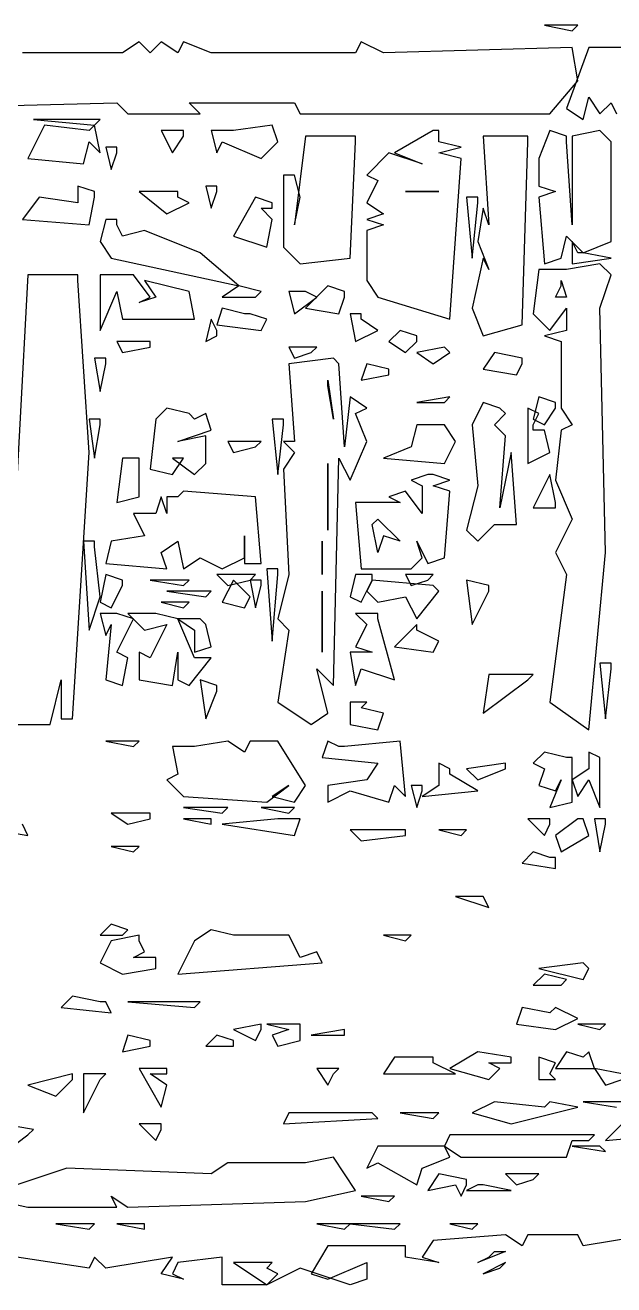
# Model space of a CAD drawing. Extents: x 1 to 798, y 2 to 577.
# Drawn here: x 124.5 to 230.5, y 2 to 229 of the extents above; entities that cross this region are included whole.
import ezdxf

# ---------------------------------------------------------------- set-up
doc = ezdxf.new("R2010")
doc.units = 0

msp = doc.modelspace()

# ---------------------------------------------------------------- linework, layer by layer
for p, q in [((224, 229), (218, 229)), ((218, 229), (223, 228)), ((224, 229), (218, 229)), ((218, 229), (223, 228)), ((223, 228), (224, 229)), ((223, 228), (224, 229)), ((145, 226), (142, 224)), ((145, 226), (142, 224)), ((147, 224), (145, 226)), ((147, 224), (145, 226)), ((149, 226), (147, 224)), ((149, 226), (147, 224)), ((152, 224), (149, 226)), ((152, 224), (149, 226)), ((153, 226), (152, 224)), ((153, 226), (152, 224)), ((158, 224), (153, 226)), ((158, 224), (153, 226)), ((185, 226), (184, 224)), ((185, 226), (184, 224)), ((189, 224), (185, 226)), ((189, 224), (185, 226)), ((223, 225), (189, 224)), ((223, 225), (189, 224)), ((226, 225), (222, 214)), ((226, 225), (222, 214)), ((224, 219), (223, 225)), ((224, 219), (223, 225)), ((309, 225), (226, 225)), ((309, 225), (226, 225)), ((142, 224), (124, 224)), ((142, 224), (124, 224)), ((184, 224), (158, 224)), ((184, 224), (158, 224)), ((219, 213), (224, 219)), ((219, 213), (224, 219)), ((225, 212), (226, 216)), ((225, 212), (226, 216)), ((226, 216), (228, 213)), ((226, 216), (228, 213)), ((102, 214), (141, 215)), ((102, 214), (141, 215)), ((141, 215), (143, 213)), ((141, 215), (143, 213)), ((156, 213), (154, 215)), ((154, 215), (173, 215)), ((156, 213), (154, 215)), ((154, 215), (173, 215)), ((173, 215), (174, 213)), ((173, 215), (174, 213)), ((222, 214), (225, 212)), ((222, 214), (225, 212)), ((228, 213), (230, 215)), ((228, 213), (230, 215)), ((230, 215), (231, 213)), ((230, 215), (231, 213)), ((138, 212), (126, 212)), ((126, 212), (137, 211)), ((138, 212), (126, 212)), ((126, 212), (137, 211)), ((137, 211), (138, 212)), ((137, 211), (138, 212)), ((143, 213), (156, 213)), ((143, 213), (156, 213)), ((174, 213), (219, 213)), ((174, 213), (219, 213)), ((128, 211), (125, 205)), ((128, 211), (125, 205)), ((136, 210), (128, 211)), ((136, 210), (128, 211)), ((137, 211), (136, 210)), ((137, 211), (136, 210)), ((138, 206), (137, 211)), ((138, 206), (137, 211)), ((153, 210), (149, 210)), ((149, 210), (151, 206)), ((153, 210), (149, 210)), ((149, 210), (151, 206)), ((151, 206), (153, 209)), ((151, 206), (153, 209)), ((153, 209), (153, 210)), ((153, 209), (153, 210)), ((161, 210), (158, 210)), ((158, 210), (159, 206)), ((161, 210), (158, 210)), ((158, 210), (159, 206)), ((162, 210), (161, 210)), ((162, 210), (161, 210)), ((169, 211), (162, 210)), ((169, 211), (162, 210)), ((170, 208), (169, 211)), ((170, 208), (169, 211)), ((175, 209), (173, 193)), ((175, 209), (173, 193)), ((184, 209), (175, 209)), ((184, 209), (175, 209)), ((184, 208), (184, 209)), ((184, 208), (184, 209)), ((198, 210), (191, 206)), ((198, 210), (191, 206)), ((199, 210), (198, 210)), ((199, 210), (198, 210)), ((199, 208), (199, 210)), ((199, 208), (199, 210)), ((215, 209), (207, 209)), ((207, 209), (208, 193)), ((215, 209), (207, 209)), ((207, 209), (208, 193)), ((215, 208), (215, 209)), ((215, 208), (215, 209)), ((219, 210), (217, 205)), ((219, 210), (217, 205)), ((222, 209), (219, 210)), ((222, 209), (219, 210)), ((222, 208), (222, 209)), ((222, 208), (222, 209)), ((228, 210), (223, 209)), ((228, 210), (223, 209)), ((223, 209), (223, 193)), ((223, 209), (223, 193)), ((230, 208), (228, 210)), ((230, 208), (228, 210)), ((135, 204), (136, 208)), ((135, 204), (136, 208)), ((136, 208), (138, 206)), ((136, 208), (138, 206)), ((141, 207), (139, 207)), ((139, 207), (140, 203)), ((141, 207), (139, 207)), ((139, 207), (140, 203)), ((141, 206), (141, 207)), ((141, 206), (141, 207)), ((159, 206), (160, 208)), ((159, 206), (160, 208)), ((160, 208), (167, 205)), ((160, 208), (167, 205)), ((167, 205), (170, 208)), ((167, 205), (170, 208)), ((183, 187), (184, 208)), ((183, 187), (184, 208)), ((203, 207), (199, 208)), ((203, 207), (199, 208)), ((199, 206), (203, 207)), ((199, 206), (203, 207)), ((214, 175), (215, 208)), ((214, 175), (215, 208)), ((223, 193), (222, 208)), ((223, 193), (222, 208)), ((230, 190), (230, 208)), ((230, 190), (230, 208)), ((125, 205), (135, 204)), ((125, 205), (135, 204)), ((140, 203), (141, 206)), ((140, 203), (141, 206)), ((190, 206), (186, 202)), ((190, 206), (186, 202)), ((196, 204), (190, 206)), ((196, 204), (190, 206)), ((191, 206), (196, 204)), ((191, 206), (196, 204)), ((203, 205), (199, 206)), ((203, 205), (199, 206)), ((201, 176), (203, 205)), ((201, 176), (203, 205)), ((217, 205), (217, 200)), ((217, 205), (217, 200)), ((137, 199), (134, 200)), ((134, 200), (134, 197)), ((137, 199), (134, 200)), ((134, 200), (134, 197)), ((159, 200), (157, 200)), ((157, 200), (158, 196)), ((159, 200), (157, 200)), ((157, 200), (158, 196)), ((159, 199), (159, 200)), ((159, 199), (159, 200)), ((173, 202), (171, 202)), ((171, 202), (171, 189)), ((173, 202), (171, 202)), ((171, 202), (171, 189)), ((174, 198), (173, 202)), ((174, 198), (173, 202)), ((186, 202), (188, 201)), ((186, 202), (188, 201)), ((188, 201), (186, 197)), ((188, 201), (186, 197)), ((217, 200), (220, 199)), ((217, 200), (220, 199)), ((127, 198), (124, 194)), ((127, 198), (124, 194)), ((134, 197), (127, 198)), ((134, 197), (127, 198)), ((136, 193), (137, 198)), ((136, 193), (137, 198)), ((137, 198), (137, 199)), ((137, 198), (137, 199)), ((152, 199), (145, 199)), ((145, 199), (150, 195)), ((152, 199), (145, 199)), ((145, 199), (150, 195)), ((152, 198), (152, 199)), ((152, 198), (152, 199)), ((154, 197), (152, 198)), ((154, 197), (152, 198)), ((158, 196), (159, 199)), ((158, 196), (159, 199)), ((166, 198), (162, 191)), ((166, 198), (162, 191)), ((169, 197), (166, 198)), ((169, 197), (166, 198)), ((173, 193), (174, 198)), ((173, 193), (174, 198)), ((193, 199), (199, 199)), ((194, 199), (193, 199)), ((193, 199), (199, 199)), ((194, 199), (193, 199)), ((199, 199), (194, 199)), ((199, 199), (194, 199)), ((206, 198), (204, 198)), ((204, 198), (205, 187)), ((206, 198), (204, 198)), ((204, 198), (205, 187)), ((206, 197), (206, 198)), ((206, 197), (206, 198)), ((220, 199), (217, 198)), ((220, 199), (217, 198)), ((217, 198), (218, 186)), ((217, 198), (218, 186)), ((150, 195), (154, 197)), ((150, 195), (154, 197)), ((169, 194), (167, 196)), ((167, 196), (169, 196)), ((169, 194), (167, 196)), ((167, 196), (169, 196)), ((169, 196), (169, 197)), ((169, 196), (169, 197)), ((186, 197), (189, 195)), ((186, 197), (189, 195)), ((205, 187), (206, 197)), ((205, 187), (206, 197)), ((207, 196), (206, 190)), ((207, 196), (206, 190)), ((208, 193), (207, 196)), ((208, 193), (207, 196)), ((124, 194), (136, 193)), ((124, 194), (136, 193)), ((139, 194), (138, 190)), ((139, 194), (138, 190)), ((141, 194), (139, 194)), ((141, 194), (139, 194)), ((141, 193), (141, 194)), ((141, 193), (141, 194)), ((142, 191), (141, 193)), ((142, 191), (141, 193)), ((168, 189), (169, 194)), ((168, 189), (169, 194)), ((189, 195), (186, 194)), ((189, 195), (186, 194)), ((186, 194), (189, 193)), ((186, 194), (189, 193)), ((189, 193), (186, 192)), ((189, 193), (186, 192)), ((146, 192), (142, 191)), ((146, 192), (142, 191)), ((156, 188), (146, 192)), ((156, 188), (146, 192)), ((162, 191), (168, 189)), ((162, 191), (168, 189)), ((186, 192), (186, 183)), ((186, 192), (186, 183)), ((221, 187), (222, 191)), ((221, 187), (222, 191)), ((222, 191), (225, 188)), ((222, 191), (225, 188)), ((138, 190), (140, 187)), ((138, 190), (140, 187)), ((171, 189), (174, 186)), ((171, 189), (174, 186)), ((206, 190), (208, 185)), ((206, 190), (208, 185)), ((224, 188), (223, 190)), ((223, 190), (223, 186)), ((224, 188), (223, 190)), ((223, 190), (223, 186)), ((225, 188), (230, 190)), ((225, 188), (230, 190)), ((140, 187), (163, 182)), ((140, 187), (163, 182)), ((163, 182), (156, 188)), ((163, 182), (156, 188)), ((174, 186), (183, 187)), ((174, 186), (183, 187)), ((207, 187), (205, 178)), ((207, 187), (205, 178)), ((208, 185), (207, 187)), ((208, 185), (207, 187)), ((218, 186), (221, 187)), ((218, 186), (221, 187)), ((223, 186), (230, 187)), ((223, 186), (230, 187)), ((225, 188), (224, 188)), ((225, 188), (224, 188)), ((230, 187), (225, 188)), ((230, 187), (225, 188)), ((125, 184), (122, 128)), ((125, 184), (122, 128)), ((134, 184), (125, 184)), ((134, 184), (125, 184)), ((134, 183), (134, 184)), ((134, 183), (134, 184)), ((143, 184), (138, 184)), ((138, 184), (138, 174)), ((143, 184), (138, 184)), ((138, 184), (138, 174)), ((144, 184), (143, 184)), ((144, 184), (143, 184)), ((147, 180), (144, 184)), ((147, 180), (144, 184)), ((217, 185), (216, 177)), ((217, 185), (216, 177)), ((221, 185), (217, 185)), ((221, 185), (217, 185)), ((222, 185), (221, 185)), ((222, 185), (221, 185)), ((228, 186), (222, 185)), ((228, 186), (222, 185)), ((230, 184), (228, 186)), ((230, 184), (228, 186)), ((228, 178), (230, 184)), ((228, 178), (230, 184)), ((136, 152), (134, 183)), ((136, 152), (134, 183)), ((154, 181), (146, 183)), ((146, 183), (148, 180)), ((154, 181), (146, 183)), ((146, 183), (148, 180)), ((163, 182), (160, 180)), ((163, 182), (160, 180)), ((167, 181), (163, 182)), ((167, 181), (163, 182)), ((179, 182), (175, 178)), ((179, 182), (175, 178)), ((182, 181), (179, 182)), ((182, 181), (179, 182)), ((186, 183), (188, 180)), ((186, 183), (188, 180)), ((220, 180), (221, 182)), ((220, 180), (221, 182)), ((221, 183), (222, 180)), ((221, 182), (221, 183)), ((221, 183), (222, 180)), ((221, 182), (221, 183)), ((138, 174), (141, 181)), ((138, 174), (141, 181)), ((141, 181), (142, 176)), ((141, 181), (142, 176)), ((148, 180), (145, 179)), ((145, 179), (147, 180)), ((148, 180), (145, 179)), ((145, 179), (147, 180)), ((155, 176), (154, 181)), ((155, 176), (154, 181)), ((160, 180), (166, 180)), ((160, 180), (166, 180)), ((166, 180), (167, 181)), ((166, 180), (167, 181)), ((174, 181), (172, 181)), ((172, 181), (173, 177)), ((174, 181), (172, 181)), ((172, 181), (173, 177)), ((173, 177), (177, 180)), ((173, 177), (177, 180)), ((175, 181), (174, 181)), ((175, 181), (174, 181)), ((177, 180), (175, 181)), ((177, 180), (175, 181)), ((181, 177), (182, 180)), ((181, 177), (182, 180)), ((182, 180), (182, 181)), ((182, 180), (182, 181)), ((188, 180), (201, 176)), ((188, 180), (201, 176)), ((222, 180), (220, 180)), ((222, 180), (220, 180)), ((160, 178), (159, 175)), ((160, 178), (159, 175)), ((164, 177), (160, 178)), ((164, 177), (160, 178)), ((175, 178), (181, 177)), ((175, 178), (181, 177)), ((205, 178), (207, 173)), ((205, 178), (207, 173)), ((219, 174), (222, 178)), ((219, 174), (222, 178)), ((222, 178), (222, 174)), ((222, 178), (222, 174)), ((229, 134), (228, 178)), ((229, 134), (228, 178)), ((142, 176), (155, 176)), ((142, 176), (155, 176)), ((158, 176), (157, 172)), ((158, 176), (157, 172)), ((159, 174), (158, 176)), ((159, 174), (158, 176)), ((159, 175), (167, 174)), ((159, 175), (167, 174)), ((165, 177), (164, 177)), ((165, 177), (164, 177)), ((168, 176), (165, 177)), ((168, 176), (165, 177)), ((167, 174), (168, 176)), ((167, 174), (168, 176)), ((185, 177), (183, 177)), ((183, 177), (184, 172)), ((185, 177), (183, 177)), ((183, 177), (184, 172)), ((185, 176), (185, 177)), ((185, 176), (185, 177)), ((188, 174), (185, 176)), ((188, 174), (185, 176)), ((207, 173), (214, 175)), ((207, 173), (214, 175)), ((216, 177), (219, 174)), ((216, 177), (219, 174)), ((157, 172), (159, 173)), ((157, 172), (159, 173)), ((159, 173), (159, 174)), ((159, 173), (159, 174)), ((184, 172), (188, 174)), ((184, 172), (188, 174)), ((192, 174), (190, 172)), ((192, 174), (190, 172)), ((195, 173), (192, 174)), ((195, 173), (192, 174)), ((195, 172), (195, 173)), ((195, 172), (195, 173)), ((222, 174), (218, 173)), ((222, 174), (218, 173)), ((218, 173), (221, 172)), ((218, 173), (221, 172)), ((147, 172), (141, 172)), ((141, 172), (142, 170)), ((147, 172), (141, 172)), ((141, 172), (142, 170)), ((142, 170), (147, 171)), ((142, 170), (147, 171)), ((147, 171), (147, 172)), ((147, 171), (147, 172)), ((177, 171), (172, 171)), ((172, 171), (173, 169)), ((177, 171), (172, 171)), ((172, 171), (173, 169)), ((176, 170), (177, 171)), ((176, 170), (177, 171)), ((190, 172), (193, 170)), ((190, 172), (193, 170)), ((193, 170), (195, 172)), ((193, 170), (195, 172)), ((200, 171), (195, 170)), ((200, 171), (195, 170)), ((201, 170), (200, 171)), ((201, 170), (200, 171)), ((221, 172), (221, 160)), ((221, 172), (221, 160)), ((139, 169), (137, 169)), ((137, 169), (138, 163)), ((139, 169), (137, 169)), ((137, 169), (138, 163)), ((138, 163), (139, 168)), ((138, 163), (139, 168)), ((139, 168), (139, 169)), ((139, 168), (139, 169)), ((180, 169), (172, 168)), ((180, 169), (172, 168)), ((172, 168), (173, 154)), ((172, 168), (173, 154)), ((173, 169), (176, 170)), ((173, 169), (176, 170)), ((181, 168), (180, 169)), ((181, 168), (180, 169)), ((182, 153), (181, 168)), ((182, 153), (181, 168)), ((186, 168), (185, 165)), ((186, 168), (185, 165)), ((190, 167), (186, 168)), ((190, 167), (186, 168)), ((195, 170), (198, 168)), ((195, 170), (198, 168)), ((198, 168), (201, 170)), ((198, 168), (201, 170)), ((209, 170), (207, 167)), ((209, 170), (207, 167)), ((214, 169), (209, 170)), ((214, 169), (209, 170)), ((213, 166), (214, 168)), ((213, 166), (214, 168)), ((214, 168), (214, 169)), ((214, 168), (214, 169)), ((185, 165), (190, 166)), ((185, 165), (190, 166)), ((190, 166), (190, 167)), ((190, 166), (190, 167)), ((207, 167), (213, 166)), ((207, 167), (213, 166)), ((179, 165), (180, 158)), ((179, 164), (179, 165)), ((179, 165), (180, 158)), ((179, 164), (179, 165)), ((180, 158), (179, 164)), ((180, 158), (179, 164)), ((183, 162), (182, 153)), ((183, 162), (182, 153)), ((186, 160), (183, 162)), ((186, 160), (183, 162)), ((201, 162), (195, 161)), ((201, 162), (195, 161)), ((200, 161), (201, 162)), ((200, 161), (201, 162)), ((217, 162), (216, 158)), ((217, 162), (216, 158)), ((220, 161), (217, 162)), ((220, 161), (217, 162)), ((150, 160), (148, 158)), ((150, 160), (148, 158)), ((154, 159), (150, 160)), ((154, 159), (150, 160)), ((155, 158), (154, 159)), ((155, 158), (154, 159)), ((157, 159), (155, 158)), ((157, 159), (155, 158)), ((158, 156), (157, 159)), ((158, 156), (157, 159)), ((184, 159), (186, 160)), ((184, 159), (186, 160)), ((186, 154), (184, 159)), ((186, 154), (184, 159)), ((195, 161), (200, 161)), ((195, 161), (200, 161)), ((207, 161), (205, 157)), ((207, 161), (205, 157)), ((210, 160), (207, 161)), ((210, 160), (207, 161)), ((209, 157), (211, 159)), ((209, 157), (211, 159)), ((211, 159), (210, 160)), ((211, 159), (210, 160)), ((217, 159), (215, 160)), ((215, 160), (215, 150)), ((217, 159), (215, 160)), ((215, 160), (215, 150)), ((216, 157), (217, 159)), ((216, 157), (217, 159)), ((218, 157), (220, 160)), ((218, 157), (220, 160)), ((220, 160), (220, 161)), ((220, 160), (220, 161)), ((221, 160), (223, 157)), ((221, 160), (223, 157)), ((138, 158), (136, 158)), ((136, 158), (137, 151)), ((138, 158), (136, 158)), ((136, 158), (137, 151)), ((137, 151), (138, 157)), ((137, 151), (138, 157)), ((138, 157), (138, 158)), ((138, 157), (138, 158)), ((148, 158), (147, 149)), ((148, 158), (147, 149)), ((171, 158), (169, 158)), ((169, 158), (170, 148)), ((171, 158), (169, 158)), ((169, 158), (170, 148)), ((170, 148), (171, 157)), ((170, 148), (171, 157)), ((171, 157), (171, 158)), ((171, 157), (171, 158)), ((195, 157), (194, 153)), ((195, 157), (194, 153)), ((199, 157), (195, 157)), ((199, 157), (195, 157)), ((200, 157), (199, 157)), ((200, 157), (199, 157)), ((202, 154), (200, 157)), ((202, 154), (200, 157)), ((205, 157), (206, 146)), ((205, 157), (206, 146)), ((211, 155), (209, 157)), ((211, 155), (209, 157)), ((216, 158), (218, 157)), ((216, 158), (218, 157)), ((216, 156), (216, 157)), ((216, 156), (216, 157)), ((223, 157), (221, 156)), ((223, 157), (221, 156)), ((152, 154), (158, 156)), ((152, 154), (158, 156)), ((157, 155), (152, 154)), ((157, 155), (152, 154)), ((157, 150), (157, 155)), ((157, 150), (157, 155)), ((210, 142), (211, 155)), ((210, 142), (211, 155)), ((218, 156), (216, 156)), ((218, 156), (216, 156)), ((219, 152), (218, 156)), ((219, 152), (218, 156)), ((221, 156), (220, 147)), ((221, 156), (220, 147)), ((167, 154), (161, 154)), ((161, 154), (162, 152)), ((167, 154), (161, 154)), ((161, 154), (162, 152)), ((162, 152), (166, 153)), ((162, 152), (166, 153)), ((166, 153), (167, 154)), ((166, 153), (167, 154)), ((173, 154), (171, 154)), ((171, 154), (173, 152)), ((173, 154), (171, 154)), ((171, 154), (173, 152)), ((183, 147), (186, 154)), ((183, 147), (186, 154)), ((194, 153), (189, 151)), ((194, 153), (189, 151)), ((200, 150), (202, 154)), ((200, 150), (202, 154)), ((133, 104), (136, 152)), ((133, 104), (136, 152)), ((142, 151), (141, 143)), ((142, 151), (141, 143)), ((145, 151), (142, 151)), ((145, 151), (142, 151)), ((145, 150), (145, 151)), ((145, 150), (145, 151)), ((145, 144), (145, 150)), ((145, 144), (145, 150)), ((151, 148), (153, 151)), ((153, 151), (151, 151)), ((151, 151), (155, 148)), ((151, 148), (153, 151)), ((153, 151), (151, 151)), ((151, 151), (155, 148)), ((155, 148), (157, 150)), ((155, 148), (157, 150)), ((173, 152), (171, 149)), ((173, 152), (171, 149)), ((179, 150), (179, 138)), ((179, 149), (179, 150)), ((179, 150), (179, 138)), ((179, 149), (179, 150)), ((180, 110), (181, 151)), ((180, 110), (181, 151)), ((181, 151), (183, 147)), ((181, 151), (183, 147)), ((189, 151), (200, 150)), ((189, 151), (200, 150)), ((212, 152), (210, 142)), ((212, 152), (210, 142)), ((213, 139), (212, 152)), ((213, 139), (212, 152)), ((215, 150), (219, 152)), ((215, 150), (219, 152)), ((147, 149), (151, 148)), ((147, 149), (151, 148)), ((171, 149), (172, 130)), ((171, 149), (172, 130)), ((179, 138), (179, 149)), ((179, 138), (179, 149)), ((197, 148), (194, 147)), ((197, 148), (194, 147)), ((198, 148), (197, 148)), ((198, 148), (197, 148)), ((201, 147), (198, 148)), ((201, 147), (198, 148)), ((219, 148), (216, 142)), ((219, 148), (216, 142)), ((220, 143), (219, 148)), ((220, 143), (219, 148)), ((194, 147), (196, 146)), ((194, 147), (196, 146)), ((196, 146), (196, 141)), ((196, 146), (196, 141)), ((198, 146), (201, 147)), ((198, 146), (201, 147)), ((201, 145), (198, 146)), ((201, 145), (198, 146)), ((206, 146), (204, 138)), ((206, 146), (204, 138)), ((220, 147), (223, 140)), ((220, 147), (223, 140)), ((141, 143), (145, 144)), ((141, 143), (145, 144)), ((149, 144), (148, 141)), ((149, 144), (148, 141)), ((150, 141), (149, 144)), ((150, 141), (149, 144)), ((152, 144), (150, 144)), ((150, 144), (150, 141)), ((152, 144), (150, 144)), ((150, 144), (150, 141)), ((153, 145), (152, 144)), ((153, 145), (152, 144)), ((166, 144), (153, 145)), ((166, 144), (153, 145)), ((167, 132), (166, 144)), ((167, 132), (166, 144)), ((193, 145), (190, 144)), ((193, 145), (190, 144)), ((190, 144), (192, 143)), ((190, 144), (192, 143)), ((196, 141), (193, 145)), ((196, 141), (193, 145)), ((200, 133), (201, 145)), ((200, 133), (201, 145)), ((148, 141), (144, 141)), ((144, 141), (146, 137)), ((148, 141), (144, 141)), ((144, 141), (146, 137)), ((192, 143), (184, 143)), ((184, 143), (185, 131)), ((192, 143), (184, 143)), ((184, 143), (185, 131)), ((216, 142), (220, 142)), ((216, 142), (220, 142)), ((220, 142), (220, 143)), ((220, 142), (220, 143)), ((187, 139), (188, 140)), ((187, 139), (188, 140)), ((188, 134), (187, 139)), ((188, 134), (187, 139)), ((188, 140), (192, 136)), ((188, 140), (192, 136)), ((206, 136), (209, 139)), ((206, 136), (209, 139)), ((209, 139), (213, 139)), ((209, 139), (213, 139)), ((223, 140), (220, 134)), ((223, 140), (220, 134)), ((146, 137), (140, 136)), ((146, 137), (140, 136)), ((164, 133), (164, 137)), ((164, 137), (164, 132)), ((164, 133), (164, 137)), ((164, 137), (164, 132)), ((189, 137), (188, 134)), ((189, 137), (188, 134)), ((192, 136), (189, 137)), ((192, 136), (189, 137)), ((204, 138), (206, 136)), ((204, 138), (206, 136)), ((137, 136), (135, 136)), ((135, 136), (136, 120)), ((137, 136), (135, 136)), ((135, 136), (136, 120)), ((137, 135), (137, 136)), ((137, 135), (137, 136)), ((138, 126), (137, 135)), ((138, 126), (137, 135)), ((140, 136), (139, 132)), ((140, 136), (139, 132)), ((149, 134), (152, 136)), ((149, 134), (152, 136)), ((150, 131), (149, 134)), ((150, 131), (149, 134)), ((152, 136), (153, 131)), ((152, 136), (153, 131)), ((178, 136), (178, 130)), ((178, 135), (178, 136)), ((178, 136), (178, 130)), ((178, 135), (178, 136)), ((178, 130), (178, 135)), ((178, 130), (178, 135)), ((196, 133), (195, 136)), ((195, 136), (197, 132)), ((196, 133), (195, 136)), ((195, 136), (197, 132)), ((220, 134), (222, 130)), ((220, 134), (222, 130)), ((226, 102), (229, 134)), ((226, 102), (229, 134)), ((139, 132), (150, 131)), ((139, 132), (150, 131)), ((153, 131), (156, 133)), ((153, 131), (156, 133)), ((156, 133), (160, 131)), ((156, 133), (160, 131)), ((160, 131), (164, 133)), ((160, 131), (164, 133)), ((164, 132), (167, 132)), ((164, 132), (167, 132)), ((194, 131), (196, 133)), ((194, 131), (196, 133)), ((197, 132), (200, 133)), ((197, 132), (200, 133)), ((139, 130), (138, 125)), ((139, 130), (138, 125)), ((142, 129), (139, 130)), ((142, 129), (139, 130)), ((166, 130), (159, 130)), ((159, 130), (161, 128)), ((166, 130), (159, 130)), ((159, 130), (161, 128)), ((165, 129), (166, 130)), ((165, 129), (166, 130)), ((170, 131), (168, 131)), ((168, 131), (169, 118)), ((170, 131), (168, 131)), ((168, 131), (169, 118)), ((169, 118), (170, 130)), ((169, 118), (170, 130)), ((170, 130), (170, 131)), ((170, 130), (170, 131)), ((172, 130), (170, 122)), ((172, 130), (170, 122)), ((184, 130), (183, 126)), ((184, 130), (183, 126)), ((187, 130), (184, 130)), ((187, 130), (184, 130)), ((185, 131), (194, 131)), ((185, 131), (194, 131)), ((187, 129), (187, 130)), ((187, 129), (187, 130)), ((198, 130), (193, 130)), ((193, 130), (194, 128)), ((198, 130), (193, 130)), ((193, 130), (194, 128)), ((197, 129), (198, 130)), ((197, 129), (198, 130)), ((222, 130), (219, 107)), ((222, 130), (219, 107)), ((140, 124), (142, 128)), ((140, 124), (142, 128)), ((142, 128), (142, 129)), ((142, 128), (142, 129)), ((154, 129), (147, 129)), ((147, 129), (153, 128)), ((154, 129), (147, 129)), ((147, 129), (153, 128)), ((153, 128), (154, 129)), ((153, 128), (154, 129)), ((162, 129), (160, 125)), ((162, 129), (160, 125)), ((161, 128), (165, 129)), ((161, 128), (165, 129)), ((164, 127), (162, 129)), ((164, 127), (162, 129)), ((167, 129), (165, 129)), ((165, 129), (166, 124)), ((167, 129), (165, 129)), ((165, 129), (166, 124)), ((166, 124), (167, 128)), ((166, 124), (167, 128)), ((167, 128), (167, 129)), ((167, 128), (167, 129)), ((185, 125), (187, 129)), ((185, 125), (187, 129)), ((187, 129), (186, 127)), ((187, 129), (186, 127)), ((198, 128), (187, 129)), ((198, 128), (187, 129)), ((194, 128), (197, 129)), ((194, 128), (197, 129)), ((199, 127), (198, 128)), ((199, 127), (198, 128)), ((208, 128), (204, 129)), ((204, 129), (205, 121)), ((208, 128), (204, 129)), ((204, 129), (205, 121)), ((208, 127), (208, 128)), ((208, 127), (208, 128)), ((136, 120), (138, 126)), ((136, 120), (138, 126)), ((138, 125), (140, 124)), ((138, 125), (140, 124)), ((154, 125), (149, 125)), ((149, 125), (153, 124)), ((154, 125), (149, 125)), ((149, 125), (153, 124)), ((158, 127), (150, 127)), ((150, 127), (157, 126)), ((158, 127), (150, 127)), ((150, 127), (157, 126)), ((153, 124), (154, 125)), ((153, 124), (154, 125)), ((157, 126), (158, 127)), ((157, 126), (158, 127)), ((160, 125), (164, 124)), ((160, 125), (164, 124)), ((165, 126), (164, 127)), ((165, 126), (164, 127)), ((164, 124), (165, 126)), ((164, 124), (165, 126)), ((178, 127), (178, 116)), ((178, 126), (178, 127)), ((178, 127), (178, 116)), ((178, 126), (178, 127)), ((178, 116), (178, 126)), ((178, 116), (178, 126)), ((183, 126), (185, 125)), ((183, 126), (185, 125)), ((186, 127), (188, 125)), ((186, 127), (188, 125)), ((188, 125), (193, 126)), ((188, 125), (193, 126)), ((193, 126), (195, 122)), ((193, 126), (195, 122)), ((195, 122), (199, 127)), ((195, 122), (199, 127)), ((205, 121), (208, 127)), ((205, 121), (208, 127)), ((140, 123), (138, 123)), ((138, 123), (139, 119)), ((140, 123), (138, 123)), ((138, 123), (139, 119)), ((141, 123), (140, 123)), ((141, 123), (140, 123)), ((144, 122), (141, 123)), ((144, 122), (141, 123)), ((147, 123), (143, 123)), ((143, 123), (146, 120)), ((147, 123), (143, 123)), ((143, 123), (146, 120)), ((148, 123), (147, 123)), ((148, 123), (147, 123)), ((152, 122), (148, 123)), ((152, 122), (148, 123)), ((188, 123), (184, 123)), ((184, 123), (186, 121)), ((188, 123), (184, 123)), ((184, 123), (186, 121)), ((188, 122), (188, 123)), ((188, 122), (188, 123)), ((139, 119), (140, 121)), ((140, 121), (139, 111)), ((139, 119), (140, 121)), ((140, 121), (139, 111)), ((141, 116), (144, 122)), ((141, 116), (144, 122)), ((146, 120), (150, 121)), ((146, 120), (150, 121)), ((150, 121), (147, 115)), ((150, 121), (147, 115)), ((155, 115), (152, 122)), ((156, 122), (152, 122)), ((152, 122), (155, 120)), ((155, 115), (152, 122)), ((156, 122), (152, 122)), ((152, 122), (155, 120)), ((157, 121), (156, 122)), ((157, 121), (156, 122)), ((158, 117), (157, 121)), ((158, 117), (157, 121)), ((170, 122), (172, 120)), ((170, 122), (172, 120)), ((186, 121), (184, 117)), ((186, 121), (184, 117)), ((191, 111), (188, 122)), ((191, 111), (188, 122)), ((195, 121), (191, 117)), ((195, 121), (191, 117)), ((195, 120), (195, 121)), ((195, 120), (195, 121)), ((155, 120), (155, 116)), ((155, 120), (155, 116)), ((172, 120), (170, 107)), ((172, 120), (170, 107)), ((199, 118), (195, 120)), ((199, 118), (195, 120)), ((143, 115), (141, 116)), ((143, 115), (141, 116)), ((147, 115), (145, 116)), ((145, 116), (145, 111)), ((147, 115), (145, 116)), ((145, 116), (145, 111)), ((151, 110), (152, 116)), ((151, 110), (152, 116)), ((152, 116), (152, 111)), ((152, 116), (152, 111)), ((155, 116), (158, 117)), ((155, 116), (158, 117)), ((187, 116), (183, 116)), ((183, 116), (184, 110)), ((187, 116), (183, 116)), ((183, 116), (184, 110)), ((184, 117), (187, 116)), ((184, 117), (187, 116)), ((191, 117), (198, 116)), ((191, 117), (198, 116)), ((198, 116), (199, 118)), ((198, 116), (199, 118)), ((142, 110), (143, 115)), ((142, 110), (143, 115)), ((154, 110), (158, 115)), ((154, 110), (158, 115)), ((158, 115), (155, 115)), ((158, 115), (155, 115)), ((230, 114), (228, 114)), ((228, 114), (229, 104)), ((230, 114), (228, 114)), ((228, 114), (229, 104)), ((230, 113), (230, 114)), ((230, 113), (230, 114)), ((179, 105), (177, 113)), ((177, 113), (180, 110)), ((179, 105), (177, 113)), ((177, 113), (180, 110)), ((184, 110), (185, 113)), ((184, 110), (185, 113)), ((185, 113), (191, 111)), ((185, 113), (191, 111)), ((208, 112), (207, 105)), ((208, 112), (207, 105)), ((216, 112), (208, 112)), ((216, 112), (208, 112)), ((215, 111), (216, 112)), ((215, 111), (216, 112)), ((229, 104), (230, 113)), ((229, 104), (230, 113)), ((129, 103), (131, 111)), ((129, 103), (131, 111)), ((131, 111), (131, 104)), ((131, 111), (131, 104)), ((139, 111), (142, 110)), ((139, 111), (142, 110)), ((145, 111), (151, 110)), ((145, 111), (151, 110)), ((152, 111), (154, 110)), ((152, 111), (154, 110)), ((159, 110), (156, 111)), ((156, 111), (157, 104)), ((159, 110), (156, 111)), ((156, 111), (157, 104)), ((157, 104), (159, 109)), ((157, 104), (159, 109)), ((159, 109), (159, 110)), ((159, 109), (159, 110)), ((207, 105), (215, 111)), ((207, 105), (215, 111)), ((170, 107), (176, 103)), ((170, 107), (176, 103)), ((186, 107), (183, 107)), ((183, 107), (183, 103)), ((186, 107), (183, 107)), ((183, 107), (183, 103)), ((185, 106), (186, 107)), ((185, 106), (186, 107)), ((219, 107), (226, 102)), ((219, 107), (226, 102)), ((176, 103), (179, 105)), ((176, 103), (179, 105)), ((189, 105), (185, 106)), ((189, 105), (185, 106)), ((188, 102), (189, 105)), ((188, 102), (189, 105)), ((120, 103), (129, 103)), ((120, 103), (129, 103)), ((131, 104), (133, 104)), ((131, 104), (133, 104)), ((183, 103), (188, 102)), ((183, 103), (188, 102)), ((145, 100), (139, 100)), ((139, 100), (144, 99)), ((145, 100), (139, 100)), ((139, 100), (144, 99)), ((144, 99), (145, 100)), ((144, 99), (145, 100)), ((161, 100), (155, 99)), ((161, 100), (155, 99)), ((164, 98), (161, 100)), ((164, 98), (161, 100)), ((165, 100), (164, 98)), ((165, 100), (164, 98)), ((170, 100), (165, 100)), ((170, 100), (165, 100)), ((175, 92), (170, 100)), ((175, 92), (170, 100)), ((179, 100), (178, 97)), ((179, 100), (178, 97)), ((181, 99), (179, 100)), ((181, 99), (179, 100)), ((192, 100), (182, 99)), ((192, 100), (182, 99)), ((193, 90), (192, 100)), ((193, 90), (192, 100)), ((154, 99), (151, 99)), ((151, 99), (152, 94)), ((154, 99), (151, 99)), ((151, 99), (152, 94)), ((155, 99), (154, 99)), ((155, 99), (154, 99)), ((182, 99), (181, 99)), ((182, 99), (181, 99)), ((218, 98), (216, 96)), ((218, 98), (216, 96)), ((222, 97), (218, 98)), ((222, 97), (218, 98)), ((228, 97), (226, 98)), ((226, 98), (226, 95)), ((228, 97), (226, 98)), ((226, 98), (226, 95)), ((178, 97), (188, 96)), ((178, 97), (188, 96)), ((188, 96), (186, 93)), ((188, 96), (186, 93)), ((201, 95), (199, 96)), ((199, 96), (199, 92)), ((201, 95), (199, 96)), ((199, 96), (199, 92)), ((211, 96), (204, 95)), ((211, 96), (204, 95)), ((211, 95), (211, 96)), ((211, 95), (211, 96)), ((216, 96), (218, 95)), ((216, 96), (218, 95)), ((223, 97), (222, 97)), ((223, 97), (222, 97)), ((223, 89), (223, 97)), ((223, 89), (223, 97)), ((228, 96), (228, 97)), ((228, 96), (228, 97)), ((228, 88), (228, 96)), ((228, 88), (228, 96)), ((152, 94), (150, 93)), ((152, 94), (150, 93)), ((201, 94), (201, 95)), ((201, 94), (201, 95)), ((206, 91), (201, 94)), ((206, 91), (201, 94)), ((204, 95), (206, 93)), ((204, 95), (206, 93)), ((206, 93), (211, 95)), ((206, 93), (211, 95)), ((218, 95), (217, 92)), ((218, 95), (217, 92)), ((226, 95), (223, 93)), ((226, 95), (223, 93)), ((150, 93), (153, 90)), ((150, 93), (153, 90)), ((168, 89), (172, 92)), ((168, 89), (172, 92)), ((172, 92), (169, 90)), ((172, 92), (169, 90)), ((173, 89), (175, 92)), ((173, 89), (175, 92)), ((186, 93), (179, 92)), ((186, 93), (179, 92)), ((179, 92), (179, 89)), ((179, 92), (179, 89)), ((179, 89), (183, 91)), ((179, 89), (183, 91)), ((183, 91), (190, 89)), ((183, 91), (190, 89)), ((190, 89), (191, 92)), ((190, 89), (191, 92)), ((191, 92), (193, 90)), ((191, 92), (193, 90)), ((196, 92), (194, 92)), ((194, 92), (195, 88)), ((196, 92), (194, 92)), ((194, 92), (195, 88)), ((195, 88), (196, 91)), ((195, 88), (196, 91)), ((199, 92), (196, 90)), ((196, 91), (196, 92)), ((199, 92), (196, 90)), ((196, 91), (196, 92)), ((196, 90), (206, 91)), ((196, 90), (206, 91)), ((217, 92), (220, 91)), ((217, 92), (220, 91)), ((221, 93), (219, 88)), ((221, 93), (219, 88)), ((220, 91), (221, 93)), ((220, 91), (221, 93)), ((223, 93), (224, 90)), ((223, 93), (224, 90)), ((224, 90), (226, 93)), ((224, 90), (226, 93)), ((226, 93), (228, 88)), ((226, 93), (228, 88)), ((153, 90), (168, 89)), ((153, 90), (168, 89)), ((169, 90), (173, 89)), ((169, 90), (173, 89)), ((219, 88), (223, 89)), ((219, 88), (223, 89)), ((147, 87), (140, 87)), ((140, 87), (143, 85)), ((147, 87), (140, 87)), ((140, 87), (143, 85)), ((147, 86), (147, 87)), ((147, 86), (147, 87)), ((161, 88), (153, 88)), ((153, 88), (160, 87)), ((161, 88), (153, 88)), ((153, 88), (160, 87)), ((160, 87), (161, 88)), ((160, 87), (161, 88)), ((173, 88), (167, 88)), ((167, 88), (172, 87)), ((173, 88), (167, 88)), ((167, 88), (172, 87)), ((172, 87), (173, 88)), ((172, 87), (173, 88)), ((119, 84), (125, 83)), ((119, 84), (125, 83)), ((125, 83), (124, 85)), ((125, 83), (124, 85)), ((143, 85), (147, 86)), ((143, 85), (147, 86)), ((158, 86), (153, 86)), ((153, 86), (158, 85)), ((158, 86), (153, 86)), ((153, 86), (158, 85)), ((158, 85), (158, 86)), ((158, 85), (158, 86)), ((170, 86), (160, 85)), ((170, 86), (160, 85)), ((160, 85), (173, 83)), ((160, 85), (173, 83)), ((171, 86), (170, 86)), ((171, 86), (170, 86)), ((174, 86), (171, 86)), ((174, 86), (171, 86)), ((173, 83), (174, 86)), ((173, 83), (174, 86)), ((193, 84), (183, 84)), ((183, 84), (185, 82)), ((193, 84), (183, 84)), ((183, 84), (185, 82)), ((193, 83), (193, 84)), ((193, 83), (193, 84)), ((204, 84), (199, 84)), ((199, 84), (203, 83)), ((204, 84), (199, 84)), ((199, 84), (203, 83)), ((203, 83), (204, 84)), ((203, 83), (204, 84)), ((219, 86), (215, 86)), ((215, 86), (218, 83)), ((219, 86), (215, 86)), ((215, 86), (218, 83)), ((218, 83), (219, 85)), ((218, 83), (219, 85)), ((219, 85), (219, 86)), ((219, 85), (219, 86)), ((224, 86), (220, 83)), ((224, 86), (220, 83)), ((225, 86), (224, 86)), ((225, 86), (224, 86)), ((226, 83), (225, 86)), ((226, 83), (225, 86)), ((229, 86), (227, 86)), ((227, 86), (228, 80)), ((229, 86), (227, 86)), ((227, 86), (228, 80)), ((228, 80), (229, 85)), ((228, 80), (229, 85)), ((229, 85), (229, 86)), ((229, 85), (229, 86)), ((185, 82), (193, 83)), ((185, 82), (193, 83)), ((220, 83), (221, 80)), ((220, 83), (221, 80)), ((221, 80), (226, 83)), ((221, 80), (226, 83)), ((145, 81), (140, 81)), ((140, 81), (144, 80)), ((145, 81), (140, 81)), ((140, 81), (144, 80)), ((144, 80), (145, 81)), ((144, 80), (145, 81)), ((216, 80), (214, 78)), ((216, 80), (214, 78)), ((219, 79), (216, 80)), ((219, 79), (216, 80)), ((214, 78), (220, 77)), ((214, 78), (220, 77)), ((220, 79), (219, 79)), ((220, 79), (219, 79)), ((220, 77), (220, 79)), ((220, 77), (220, 79)), ((206, 72), (202, 72)), ((202, 72), (208, 70)), ((206, 72), (202, 72)), ((202, 72), (208, 70)), ((207, 72), (206, 72)), ((207, 72), (206, 72)), ((208, 70), (207, 72)), ((208, 70), (207, 72)), ((140, 67), (138, 65)), ((140, 67), (138, 65)), ((143, 66), (140, 67)), ((143, 66), (140, 67)), ((142, 65), (143, 66)), ((142, 65), (143, 66)), ((158, 66), (155, 64)), ((158, 66), (155, 64)), ((162, 65), (158, 66)), ((162, 65), (158, 66)), ((138, 65), (142, 65)), ((138, 65), (142, 65)), ((140, 64), (138, 60)), ((140, 64), (138, 60)), ((145, 65), (140, 64)), ((145, 65), (140, 64)), ((145, 64), (145, 65)), ((145, 64), (145, 65)), ((146, 62), (145, 64)), ((146, 62), (145, 64)), ((155, 64), (152, 58)), ((155, 64), (152, 58)), ((163, 65), (162, 65)), ((163, 65), (162, 65)), ((172, 65), (163, 65)), ((172, 65), (163, 65)), ((174, 61), (172, 65)), ((174, 61), (172, 65)), ((194, 65), (189, 65)), ((189, 65), (193, 64)), ((194, 65), (189, 65)), ((189, 65), (193, 64)), ((193, 64), (194, 65)), ((193, 64), (194, 65)), ((144, 61), (146, 62)), ((144, 61), (146, 62)), ((177, 62), (174, 61)), ((177, 62), (174, 61)), ((178, 60), (177, 62)), ((178, 60), (177, 62)), ((138, 60), (142, 58)), ((138, 60), (142, 58)), ((148, 61), (144, 61)), ((148, 61), (144, 61)), ((148, 59), (148, 61)), ((148, 59), (148, 61)), ((152, 58), (178, 60)), ((152, 58), (178, 60)), ((225, 60), (217, 59)), ((225, 60), (217, 59)), ((226, 59), (225, 60)), ((226, 59), (225, 60)), ((142, 58), (148, 59)), ((142, 58), (148, 59)), ((218, 58), (216, 56)), ((218, 58), (216, 56)), ((217, 59), (225, 57)), ((217, 59), (225, 57)), ((222, 57), (218, 58)), ((222, 57), (218, 58)), ((221, 56), (222, 57)), ((221, 56), (222, 57)), ((225, 57), (226, 59)), ((225, 57), (226, 59)), ((216, 56), (221, 56)), ((216, 56), (221, 56)), ((133, 54), (131, 52)), ((133, 54), (131, 52)), ((138, 53), (133, 54)), ((138, 53), (133, 54)), ((139, 53), (138, 53)), ((139, 53), (138, 53)), ((140, 51), (139, 53)), ((140, 51), (139, 53)), ((156, 53), (143, 53)), ((143, 53), (155, 52)), ((156, 53), (143, 53)), ((143, 53), (155, 52)), ((155, 52), (156, 53)), ((155, 52), (156, 53)), ((131, 52), (140, 51)), ((131, 52), (140, 51)), ((214, 52), (213, 49)), ((214, 52), (213, 49)), ((219, 51), (214, 52)), ((219, 51), (214, 52)), ((220, 52), (219, 51)), ((220, 52), (219, 51)), ((224, 50), (220, 52)), ((224, 50), (220, 52)), ((220, 48), (224, 50)), ((220, 48), (224, 50)), ((167, 49), (162, 48)), ((167, 49), (162, 48)), ((162, 48), (166, 46)), ((162, 48), (166, 46)), ((166, 46), (167, 48)), ((166, 46), (167, 48)), ((167, 48), (167, 49)), ((167, 48), (167, 49)), ((174, 49), (168, 49)), ((168, 49), (172, 48)), ((174, 49), (168, 49)), ((168, 49), (172, 48)), ((172, 48), (169, 47)), ((172, 48), (169, 47)), ((174, 48), (174, 49)), ((174, 48), (174, 49)), ((174, 46), (174, 48)), ((174, 46), (174, 48)), ((182, 48), (176, 47)), ((182, 48), (176, 47)), ((182, 47), (182, 48)), ((182, 47), (182, 48)), ((213, 49), (220, 48)), ((213, 49), (220, 48)), ((229, 49), (224, 49)), ((224, 49), (228, 48)), ((229, 49), (224, 49)), ((224, 49), (228, 48)), ((228, 48), (229, 49)), ((228, 48), (229, 49)), ((143, 47), (142, 44)), ((143, 47), (142, 44)), ((147, 46), (143, 47)), ((147, 46), (143, 47)), ((147, 45), (147, 46)), ((147, 45), (147, 46)), ((159, 47), (157, 45)), ((159, 47), (157, 45)), ((162, 46), (159, 47)), ((162, 46), (159, 47)), ((162, 45), (162, 46)), ((162, 45), (162, 46)), ((169, 47), (170, 45)), ((169, 47), (170, 45)), ((170, 45), (174, 46)), ((170, 45), (174, 46)), ((176, 47), (182, 47)), ((176, 47), (182, 47)), ((142, 44), (147, 45)), ((142, 44), (147, 45)), ((157, 45), (162, 45)), ((157, 45), (162, 45)), ((206, 44), (201, 41)), ((206, 44), (201, 41)), ((212, 43), (206, 44)), ((212, 43), (206, 44)), ((222, 44), (220, 41)), ((222, 44), (220, 41)), ((225, 43), (222, 44)), ((225, 43), (222, 44)), ((226, 44), (225, 43)), ((226, 44), (225, 43)), ((227, 41), (226, 44)), ((227, 41), (226, 44)), ((150, 41), (145, 41)), ((145, 41), (149, 34)), ((150, 41), (145, 41)), ((145, 41), (149, 34)), ((150, 40), (150, 41)), ((150, 40), (150, 41)), ((181, 41), (177, 41)), ((177, 41), (179, 38)), ((181, 41), (177, 41)), ((177, 41), (179, 38)), ((180, 40), (181, 41)), ((180, 40), (181, 41)), ((191, 43), (189, 40)), ((191, 43), (189, 40)), ((198, 43), (191, 43)), ((198, 43), (191, 43)), ((198, 42), (198, 43)), ((198, 42), (198, 43)), ((202, 40), (198, 42)), ((202, 40), (198, 42)), ((201, 41), (208, 39)), ((201, 41), (208, 39)), ((210, 41), (208, 42)), ((208, 42), (212, 42)), ((210, 41), (208, 42)), ((208, 42), (212, 42)), ((208, 39), (210, 41)), ((208, 39), (210, 41)), ((212, 42), (212, 43)), ((212, 42), (212, 43)), ((220, 42), (217, 43)), ((217, 43), (217, 39)), ((220, 42), (217, 43)), ((217, 43), (217, 39)), ((219, 40), (220, 42)), ((219, 40), (220, 42)), ((220, 41), (227, 41)), ((220, 41), (227, 41)), ((232, 40), (227, 41)), ((227, 41), (229, 38)), ((232, 40), (227, 41)), ((227, 41), (229, 38)), ((133, 40), (125, 38)), ((133, 40), (125, 38)), ((130, 36), (133, 39)), ((130, 36), (133, 39)), ((133, 39), (133, 40)), ((133, 39), (133, 40)), ((139, 40), (135, 40)), ((135, 40), (135, 33)), ((139, 40), (135, 40)), ((135, 40), (135, 33)), ((135, 33), (138, 39)), ((135, 33), (138, 39)), ((138, 39), (139, 40)), ((138, 39), (139, 40)), ((150, 38), (147, 40)), ((147, 40), (150, 40)), ((150, 38), (147, 40)), ((147, 40), (150, 40)), ((179, 38), (180, 40)), ((179, 38), (180, 40)), ((189, 40), (202, 40)), ((189, 40), (202, 40)), ((217, 39), (220, 39)), ((217, 39), (220, 39)), ((220, 39), (219, 40)), ((220, 39), (219, 40)), ((229, 38), (232, 39)), ((229, 38), (232, 39)), ((125, 38), (130, 36)), ((125, 38), (130, 36)), ((149, 34), (150, 38)), ((149, 34), (150, 38)), ((209, 35), (205, 33)), ((209, 35), (205, 33)), ((218, 34), (209, 35)), ((218, 34), (209, 35)), ((219, 35), (218, 34)), ((219, 35), (218, 34)), ((224, 34), (219, 35)), ((224, 34), (219, 35)), ((232, 35), (225, 35)), ((225, 35), (231, 34)), ((232, 35), (225, 35)), ((225, 35), (231, 34)), ((172, 33), (171, 31)), ((172, 33), (171, 31)), ((171, 31), (188, 32)), ((171, 31), (188, 32)), ((187, 33), (172, 33)), ((187, 33), (172, 33)), ((188, 32), (187, 33)), ((188, 32), (187, 33)), ((199, 33), (192, 33)), ((192, 33), (198, 32)), ((199, 33), (192, 33)), ((192, 33), (198, 32)), ((198, 32), (199, 33)), ((198, 32), (199, 33)), ((205, 33), (212, 31)), ((205, 33), (212, 31)), ((212, 31), (224, 34)), ((212, 31), (224, 34)), ((126, 30), (120, 31)), ((126, 30), (120, 31)), ((125, 29), (126, 30)), ((125, 29), (126, 30)), ((149, 31), (145, 31)), ((145, 31), (148, 28)), ((149, 31), (145, 31)), ((145, 31), (148, 28)), ((148, 28), (149, 30)), ((148, 28), (149, 30)), ((149, 30), (149, 31)), ((149, 30), (149, 31)), ((232, 31), (229, 28)), ((232, 31), (229, 28)), ((229, 28), (251, 30)), ((229, 28), (251, 30)), ((121, 26), (125, 29)), ((121, 26), (125, 29)), ((201, 29), (200, 27)), ((201, 29), (200, 27)), ((227, 29), (201, 29)), ((227, 29), (201, 29)), ((222, 25), (223, 28)), ((222, 25), (223, 28)), ((223, 28), (226, 28)), ((223, 28), (226, 28)), ((226, 28), (227, 29)), ((226, 28), (227, 29)), ((180, 25), (175, 24)), ((180, 25), (175, 24)), ((184, 19), (180, 25)), ((184, 19), (180, 25)), ((188, 27), (186, 23)), ((188, 27), (186, 23)), ((199, 27), (188, 27)), ((199, 27), (188, 27)), ((196, 23), (201, 25)), ((196, 23), (201, 25)), ((200, 27), (199, 27)), ((200, 27), (199, 27)), ((200, 27), (203, 25)), ((201, 25), (200, 27)), ((200, 27), (203, 25)), ((201, 25), (200, 27)), ((203, 25), (222, 25)), ((203, 25), (222, 25)), ((228, 27), (223, 27)), ((223, 27), (229, 26)), ((228, 27), (223, 27)), ((223, 27), (229, 26)), ((229, 26), (228, 27)), ((229, 26), (228, 27)), ((132, 23), (123, 20)), ((132, 23), (123, 20)), ((158, 22), (132, 23)), ((158, 22), (132, 23)), ((161, 24), (158, 22)), ((161, 24), (158, 22)), ((174, 24), (161, 24)), ((174, 24), (161, 24)), ((175, 24), (174, 24)), ((175, 24), (174, 24)), ((186, 23), (188, 24)), ((186, 23), (188, 24)), ((188, 24), (195, 20)), ((188, 24), (195, 20)), ((195, 20), (196, 23)), ((195, 20), (196, 23)), ((199, 22), (197, 19)), ((199, 22), (197, 19)), ((204, 21), (199, 22)), ((204, 21), (199, 22)), ((204, 20), (204, 21)), ((204, 20), (204, 21)), ((217, 22), (211, 22)), ((211, 22), (213, 20)), ((217, 22), (211, 22)), ((211, 22), (213, 20)), ((213, 20), (216, 21)), ((213, 20), (216, 21)), ((216, 21), (217, 22)), ((216, 21), (217, 22)), ((111, 19), (125, 16)), ((111, 19), (125, 16)), ((175, 17), (184, 19)), ((175, 17), (184, 19)), ((197, 19), (202, 20)), ((197, 19), (202, 20)), ((202, 20), (203, 18)), ((202, 20), (203, 18)), ((203, 18), (204, 20)), ((203, 18), (204, 20)), ((206, 20), (204, 19)), ((206, 20), (204, 19)), ((204, 19), (212, 19)), ((204, 19), (212, 19)), ((207, 20), (206, 20)), ((207, 20), (206, 20)), ((212, 19), (207, 20)), ((212, 19), (207, 20)), ((125, 16), (141, 16)), ((125, 16), (141, 16)), ((141, 16), (140, 18)), ((140, 18), (143, 16)), ((141, 16), (140, 18)), ((140, 18), (143, 16)), ((143, 16), (175, 17)), ((143, 16), (175, 17)), ((191, 18), (185, 18)), ((185, 18), (190, 17)), ((191, 18), (185, 18)), ((185, 18), (190, 17)), ((190, 17), (191, 18)), ((190, 17), (191, 18)), ((137, 13), (130, 13)), ((130, 13), (136, 12)), ((137, 13), (130, 13)), ((130, 13), (136, 12)), ((136, 12), (137, 13)), ((136, 12), (137, 13)), ((146, 13), (141, 13)), ((141, 13), (146, 12)), ((146, 13), (141, 13)), ((141, 13), (146, 12)), ((146, 12), (146, 13)), ((146, 12), (146, 13)), ((183, 13), (177, 13)), ((177, 13), (182, 12)), ((183, 13), (177, 13)), ((177, 13), (182, 12)), ((182, 12), (183, 13)), ((182, 12), (183, 13)), ((192, 13), (183, 13)), ((183, 13), (191, 12)), ((192, 13), (183, 13)), ((183, 13), (191, 12)), ((191, 12), (192, 13)), ((191, 12), (192, 13)), ((206, 13), (201, 13)), ((201, 13), (205, 12)), ((206, 13), (201, 13)), ((201, 13), (205, 12)), ((205, 12), (206, 13)), ((205, 12), (206, 13)), ((198, 10), (196, 7)), ((198, 10), (196, 7)), ((211, 11), (198, 10)), ((211, 11), (198, 10)), ((214, 9), (211, 11)), ((214, 9), (211, 11)), ((215, 11), (214, 9)), ((215, 11), (214, 9)), ((224, 11), (215, 11)), ((224, 11), (215, 11)), ((225, 9), (224, 11)), ((225, 9), (224, 11)), ((237, 11), (225, 9)), ((237, 11), (225, 9)), ((136, 5), (123, 7)), ((136, 5), (123, 7)), ((137, 7), (136, 5)), ((137, 7), (136, 5)), ((139, 5), (137, 7)), ((139, 5), (137, 7)), ((151, 7), (139, 5)), ((151, 7), (139, 5)), ((149, 4), (151, 7)), ((149, 4), (151, 7)), ((160, 7), (152, 6)), ((160, 7), (152, 6)), ((160, 2), (160, 7)), ((160, 2), (160, 7)), ((179, 9), (176, 4)), ((179, 9), (176, 4)), ((193, 9), (179, 9)), ((193, 9), (179, 9)), ((193, 7), (193, 9)), ((193, 7), (193, 9)), ((199, 6), (193, 7)), ((199, 6), (193, 7)), ((196, 7), (199, 6)), ((196, 7), (199, 6)), ((211, 8), (206, 6)), ((211, 8), (206, 6)), ((206, 6), (208, 7)), ((206, 6), (208, 7)), ((208, 7), (209, 8)), ((208, 7), (209, 8)), ((209, 8), (211, 8)), ((209, 8), (211, 8)), ((152, 6), (151, 4)), ((152, 6), (151, 4)), ((169, 6), (162, 6)), ((162, 6), (168, 2)), ((169, 6), (162, 6)), ((162, 6), (168, 2)), ((168, 5), (169, 6)), ((168, 5), (169, 6)), ((174, 5), (168, 2)), ((170, 4), (168, 5)), ((174, 5), (168, 2)), ((170, 4), (168, 5)), ((183, 2), (174, 5)), ((183, 2), (174, 5)), ((179, 3), (186, 6)), ((179, 3), (186, 6)), ((186, 6), (186, 3)), ((186, 6), (186, 3)), ((211, 6), (207, 4)), ((211, 6), (207, 4)), ((207, 4), (210, 5)), ((207, 4), (210, 5)), ((210, 5), (211, 6)), ((210, 5), (211, 6)), ((153, 3), (149, 4)), ((153, 3), (149, 4)), ((151, 4), (153, 3)), ((151, 4), (153, 3)), ((168, 2), (170, 4)), ((168, 2), (170, 4)), ((176, 4), (179, 3)), ((176, 4), (179, 3)), ((186, 3), (183, 2)), ((186, 3), (183, 2)), ((168, 2), (160, 2)), ((168, 2), (160, 2))]:
    msp.add_line(p, q)

doc.saveas('drawing.dxf')
